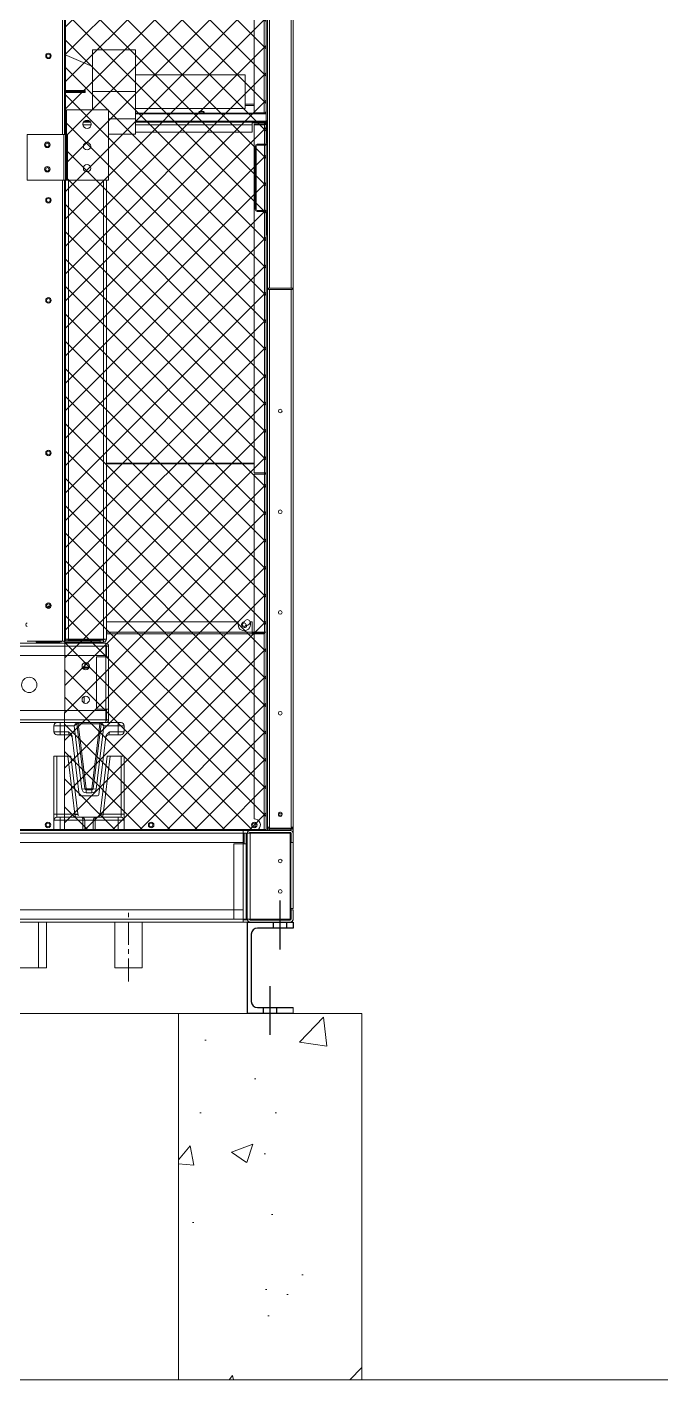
# Model space of a CAD drawing. Header units: millimetres. Extents: x -17070 to 45695, y -291348 to 34705.
# Drawn here: x 37462 to 38511, y 20742 to 22958 of the extents above; entities that cross this region are included whole.
import ezdxf

# ---------------------------------------------------------------- set-up
doc = ezdxf.new("R2010")
doc.units = ezdxf.units.MM
doc.linetypes.add('CENTER', pattern=[2, 1.25, -0.25, 0.25, -0.25])
doc.linetypes.add('CENTERX2', pattern=[4, 2.5, -0.5, 0.5, -0.5])
doc.layers.add('center', color=1, linetype='CENTER')
doc.layers.add('냉각탑_기초', color=23, linetype='Continuous')

# ---------------------------------------------------------------- blocks, each defined once
blk = doc.blocks.new('2')
at = {"lineweight": 5}
h = blk.add_hatch(dxfattribs=at)
h.set_pattern_fill('ANSI37', scale=10)
h.set_pattern_definition([(45, (-1038029.075, -466723.225), (-22.4506403, 22.4506403), []), (135, (-1038029.075, -466723.225), (-22.4506403, -22.4506403), [])])
h.paths.add_polyline_path([(37853.3, 21643.8), (37853.3, 23566), (37525.6, 23566), (37523.1, 21643.8)])
at = {"color": 7, "lineweight": 20, "ltscale": 0.415127}
for p, q in [((37833.3, 23564.6), (37833.3, 22817.4)), ((37849.8, 22817.4), (37849.8, 23564.6)), ((37853.3, 22819.8), (37853.3, 23567))]:
    blk.add_line(p, q, dxfattribs=at)
at = {"color": 7, "lineweight": 20}
for p, q in [((37855.3, 23484.8), (37855.3, 22531.6)), ((37858.7, 23486.2), (37858.7, 22530.2)), ((37893.9, 23486.2), (37893.9, 22530.2)), ((37897.3, 23466.2), (37897.3, 22550.2)), ((37897.3, 21647.3), (37897.3, 22550.2)), ((35204.2, 21948.8), (37590.4, 21948.8)), ((35204.2, 21944.1), (37590.4, 21944.1)), ((35204.2, 21928.8), (37590.4, 21928.8)), ((37590.4, 21838.8), (35204.2, 21838.8)), ((37590.4, 21823.5), (35204.2, 21823.5)), ((37590.4, 21818.8), (35204.2, 21818.8)), ((37815.6, 21642.2), (34979, 21642.2)), ((37815.6, 21637.5), (34979, 21637.5)), ((36883.3, 21643.8), (37850.3, 21643.8)), ((36883.3, 21642.2), (37850.3, 21642.2)), ((34979, 21622.2), (37815.6, 21622.2)), ((37815.6, 21512.2), (34979, 21512.2)), ((37815.6, 21496.9), (34979, 21496.9)), ((37815.6, 21492.2), (34979, 21492.2)), ((37493.6, 21417.2), (37401.6, 21417.2)), ((37650.1, 21417.2), (37605.1, 21417.2))]:
    blk.add_line(p, q, dxfattribs=at)
at = {"color": 7, "lineweight": 20, "ltscale": 0.324833}
for p, q in [((37519.6, 22782.3), (37519.6, 23367)), ((37523.1, 22782.3), (37523.1, 23367))]:
    blk.add_line(p, q, dxfattribs=at)
at = {"color": 7, "lineweight": 20, "ltscale": 0.027703}
blk.add_line((37569, 22893.6), (37523.1, 22913.1), dxfattribs=at)
at = {"color": 7, "lineweight": 20, "ltscale": 0.037889}
for p, q in [((37569, 22852.4), (37569, 22920.6)), ((37639, 22852.4), (37639, 22920.6))]:
    blk.add_line(p, q, dxfattribs=at)
at = {"color": 7, "lineweight": 20, "ltscale": 0.038889}
for p, q in [((37569, 22920.6), (37639, 22920.6)), ((37569, 22852.4), (37639, 22852.4))]:
    blk.add_line(p, q, dxfattribs=at)
at = {"color": 7, "lineweight": 20, "ltscale": 0.1}
for p, q in [((37639, 22879.9), (37819, 22879.9)), ((37639, 22824.9), (37819, 22824.9))]:
    blk.add_line(p, q, dxfattribs=at)
at = {"color": 7, "lineweight": 20, "ltscale": 0.00187}
blk.add_line((37819, 22876.5), (37819, 22879.9), dxfattribs=at)
at = {"color": 7, "lineweight": 20, "ltscale": 0.028685}
blk.add_line((37819, 22824.9), (37819, 22876.5), dxfattribs=at)
at = {"color": 7, "lineweight": 20, "ltscale": 0.018833}
for p, q in [((37557, 22854), (37523.1, 22854)), ((37523.1, 22852.4), (37557, 22852.4)), ((37523.1, 22852.4), (37557, 22852.4)), ((37557, 22850.8), (37523.1, 22850.8))]:
    blk.add_line(p, q, dxfattribs=at)
at = {"color": 7, "lineweight": 20, "ltscale": 0.000888889}
for p, q in [((37557, 22850.8), (37557, 22854)), ((37853.7, 22804.6), (37855.3, 22804.6)), ((37853.7, 22617.8), (37855.3, 22617.8)), ((37851.7, 22227.1), (37853.3, 22227.1)), ((37850.2, 21965.7), (37850.2, 21964.1)), ((37476.6, 21950.4), (37476.6, 21952)), ((37515.5, 21952), (37515.5, 21950.4)), ((37850.3, 21642.2), (37850.3, 21643.8)), ((37858.4, 21644.2), (37858.4, 21645.8)), ((37897.3, 21644.2), (37897.3, 21645.8))]:
    blk.add_line(p, q, dxfattribs=at)
at = {"color": 7, "lineweight": 20, "ltscale": 0.016722}
blk.add_line((37569, 22852.4), (37569, 22822.3), dxfattribs=at)
at = {"color": 7, "lineweight": 20, "ltscale": 0.024889}
blk.add_line((37639, 22852.4), (37639, 22807.6), dxfattribs=at)
at = {"color": 7, "lineweight": 20, "ltscale": 0.007944}
for p, q in [((37819, 22831.9), (37833.3, 22831.9)), ((37819, 22829.8), (37833.3, 22829.8))]:
    blk.add_line(p, q, dxfattribs=at)
at = {"color": 7, "lineweight": 20, "ltscale": 0.00694}
blk.add_line((37853.3, 22829.8), (37853.3, 22817.3), dxfattribs=at)
at = {"color": 7, "lineweight": 20, "ltscale": 0.004264}
blk.add_line((37853.3, 22817.3), (37853.3, 22825), dxfattribs=at)
at = {"color": 7, "lineweight": 20, "ltscale": 0.022222}
blk.add_line((37526.3, 22822.3), (37526.3, 22782.3), dxfattribs=at)
at = {"color": 7, "lineweight": 20, "ltscale": 0.038056}
for p, q in [((37526.3, 22822.3), (37594.8, 22822.3)), ((37526.3, 22707.3), (37594.8, 22707.3))]:
    blk.add_line(p, q, dxfattribs=at)
at = {"color": 7, "lineweight": 20, "ltscale": 0.006727}
blk.add_line((37565.8, 22802.3), (37553.7, 22802.3), dxfattribs=at)
at = {"color": 7, "lineweight": 20, "ltscale": 0.006189}
blk.add_line((37554.2, 22803), (37565.3, 22803), dxfattribs=at)
at = {"color": 7, "lineweight": 20, "ltscale": 0.005077}
blk.add_line((37555.2, 22804.1), (37564.3, 22804.1), dxfattribs=at)
at = {"color": 7, "lineweight": 20, "ltscale": 0.063889}
blk.add_line((37594.8, 22822.3), (37594.8, 22707.3), dxfattribs=at)
at = {"color": 7, "lineweight": 20, "ltscale": 0.024556}
for p, q in [((37594.8, 22807.6), (37639, 22807.6)), ((37594.8, 22782.6), (37639, 22782.6))]:
    blk.add_line(p, q, dxfattribs=at)
at = {"color": 7, "lineweight": 20, "ltscale": 0.119056}
for p, q in [((37853.3, 22817.3), (37639, 22817.3)), ((37853.3, 22815.9), (37639, 22815.9)), ((37639, 22804.1), (37853.3, 22804.1)), ((37639, 22803), (37853.3, 22803))]:
    blk.add_line(p, q, dxfattribs=at)
at = {"color": 7, "lineweight": 20, "ltscale": 0.013889}
blk.add_line((37639, 22782.6), (37639, 22807.6), dxfattribs=at)
at = {"color": 7, "lineweight": 20, "ltscale": 0.106223}
for p, q in [((37830.2, 22802.3), (37639, 22802.3)), ((37830.2, 22797.9), (37639, 22797.9)), ((37639, 22785.8), (37830.2, 22785.8))]:
    blk.add_line(p, q, dxfattribs=at)
at = {"color": 7, "lineweight": 20, "ltscale": 0.011111}
for p, q in [((37850.2, 22802.3), (37830.2, 22802.3)), ((37830.2, 22801.1), (37850.2, 22801.1)), ((37897.3, 22550.2), (37897.3, 22530.2)), ((37897.3, 22530.2), (37897.3, 22550.2)), ((37830.2, 21967.2), (37850.2, 21967.2)), ((37850.2, 21965.7), (37830.2, 21965.7)), ((37830.2, 21964.1), (37850.2, 21964.1))]:
    blk.add_line(p, q, dxfattribs=at)
at = {"color": 7, "lineweight": 20, "ltscale": 0.002435}
blk.add_line((37830.2, 22802.3), (37830.2, 22797.9), dxfattribs=at)
at = {"color": 7, "lineweight": 20, "ltscale": 0.009167}
blk.add_line((37833.3, 22817.4), (37849.8, 22817.4), dxfattribs=at)
at = {"color": 7, "lineweight": 20, "ltscale": 0.000403556}
blk.add_line((37850.2, 22802.3), (37850.2, 22803), dxfattribs=at)
at = {"color": 7, "lineweight": 20, "ltscale": 0.00222}
blk.add_line((37850.2, 22803), (37850.2, 22799), dxfattribs=at)
at = {"color": 7, "lineweight": 20, "ltscale": 0.000638044}
blk.add_line((37850.2, 22801.1), (37850.2, 22802.3), dxfattribs=at)
at = {"color": 7, "lineweight": 20, "ltscale": 0.000154576}
blk.add_line((37851.3, 22817.3), (37851.3, 22817.6), dxfattribs=at)
at = {"color": 7, "lineweight": 20, "ltscale": 0.00164}
for p, q in [((37851.7, 22800.1), (37851.7, 22803)), ((37853.3, 22800.1), (37853.3, 22803))]:
    blk.add_line(p, q, dxfattribs=at)
at = {"color": 7, "lineweight": 20, "ltscale": 0.007184}
blk.add_line((37853.3, 22806.9), (37853.3, 22819.8), dxfattribs=at)
at = {"color": 7, "lineweight": 20, "ltscale": 0.000773611}
blk.add_line((37853.3, 22815.9), (37853.3, 22817.3), dxfattribs=at)
at = {"color": 7, "lineweight": 20, "ltscale": 0.00658}
blk.add_line((37853.3, 22804.1), (37853.3, 22815.9), dxfattribs=at)
at = {"color": 7, "lineweight": 20, "ltscale": 0.000235167}
blk.add_line((37853.3, 22805), (37853.3, 22805.4), dxfattribs=at)
at = {"color": 7, "lineweight": 20, "ltscale": 0.000590625}
blk.add_line((37853.3, 22803), (37853.3, 22804.1), dxfattribs=at)
at = {"color": 7, "lineweight": 20, "ltscale": 0.0205}
for p, q in [((37853.7, 22767.7), (37853.7, 22804.6)), ((37853.7, 22654.7), (37853.7, 22617.8))]:
    blk.add_line(p, q, dxfattribs=at)
at = {"color": 7, "lineweight": 20, "ltscale": 0.033333}
for p, q in [((37521.6, 22782.3), (37461.6, 22782.3)), ((37461.6, 22707.3), (37521.6, 22707.3))]:
    blk.add_line(p, q, dxfattribs=at)
at = {"color": 7, "lineweight": 20, "ltscale": 0.041667}
for p, q in [((37461.6, 22707.3), (37461.6, 22782.3)), ((37521.6, 22782.3), (37521.6, 22707.3)), ((37526.3, 22782.3), (37526.3, 22707.3)), ((37527.8, 22782.3), (37527.8, 22707.3))]:
    blk.add_line(p, q, dxfattribs=at)
at = {"color": 7, "lineweight": 20, "ltscale": 0.002611}
for p, q in [((37521.6, 22782.3), (37526.3, 22782.3)), ((37521.6, 22707.3), (37526.3, 22707.3)), ((37524.6, 21955.5), (37529.3, 21955.5)), ((37591.6, 21955.5), (37586.9, 21955.5)), ((37590.4, 21944.1), (37590.4, 21948.8)), ((37590.4, 21926.8), (37595.1, 21926.8)), ((37590.4, 21840.8), (37595.1, 21840.8)), ((37590.4, 21823.5), (37590.4, 21818.8)), ((37815.6, 21642.2), (37815.6, 21637.5)), ((37822.3, 21637.5), (37827, 21637.5)), ((37820.3, 21620.2), (37815.6, 21620.2)), ((37815.6, 21496.9), (37815.6, 21492.2)), ((37820.3, 21496.9), (37815.6, 21496.9)), ((37822.3, 21496.9), (37827, 21496.9))]:
    blk.add_line(p, q, dxfattribs=at)
at = {"color": 7, "lineweight": 20, "ltscale": 0.001931}
blk.add_line((37526.3, 22793), (37523.1, 22791.7), dxfattribs=at)
at = {"color": 7, "lineweight": 20, "ltscale": 0.001778}
for p, q in [((37523.1, 22785.8), (37526.3, 22785.8)), ((37591.6, 22707.3), (37594.8, 22707.3)), ((37586.9, 21954), (37586.9, 21950.8)), ((37595.1, 21944.1), (37591.9, 21944.1)), ((37591.9, 21823.5), (37595.1, 21823.5)), ((37820.3, 21637.5), (37817.1, 21637.5)), ((37897.3, 21622.2), (37894.1, 21622.2)), ((37897.3, 21512.2), (37894.1, 21512.2))]:
    blk.add_line(p, q, dxfattribs=at)
at = {"color": 7, "lineweight": 20, "ltscale": 0.000833333}
for p, q in [((37526.3, 22782.3), (37527.8, 22782.3)), ((37526.3, 22707.3), (37527.8, 22707.3)), ((37850.2, 21967.2), (37850.2, 21965.7)), ((37521.1, 21952.3), (37519.6, 21952.3)), ((37590.4, 21944.1), (37591.9, 21944.1)), ((37590.4, 21823.5), (37591.9, 21823.5)), ((37817.1, 21637.5), (37815.6, 21637.5)), ((37858.4, 21645.8), (37858.4, 21647.3)), ((37897.3, 21645.8), (37897.3, 21647.3)), ((37827, 21496.9), (37825.5, 21496.9)), ((37849.8, 21495.7), (37851.3, 21495.7)), ((37857.3, 21495.7), (37858.8, 21495.7)), ((37895.3, 21514.2), (37893.8, 21514.2))]:
    blk.add_line(p, q, dxfattribs=at)
at = {"color": 7, "lineweight": 20, "ltscale": 0.007717}
blk.add_line((37566.7, 22797.9), (37552.8, 22797.9), dxfattribs=at)
at = {"color": 7, "lineweight": 20, "ltscale": 0.001111}
for p, q in [((37603, 22782.6), (37605, 22782.6)), ((37523.1, 21952.3), (37521.1, 21952.3)), ((37581.1, 21952.8), (37581.1, 21950.8)), ((37858.8, 21642.2), (37858.8, 21644.2)), ((37822.3, 21512.2), (37820.3, 21512.2)), ((37851.3, 21495.7), (37853.3, 21495.7)), ((37895.3, 21514.2), (37897.3, 21514.2))]:
    blk.add_line(p, q, dxfattribs=at)
at = {"color": 7, "lineweight": 20, "ltscale": 0.006739}
blk.add_line((37830.2, 22785.8), (37830.2, 22797.9), dxfattribs=at)
at = {"color": 7, "lineweight": 20, "ltscale": 0.000618889}
blk.add_line((37833.3, 22799), (37833.3, 22797.9), dxfattribs=at)
at = {"color": 7, "lineweight": 20, "ltscale": 0.009389}
for p, q in [((37833.3, 22799), (37850.2, 22799)), ((37833.3, 22797.9), (37850.2, 22797.9)), ((37833.3, 22227.7), (37850.2, 22227.7)), ((37833.3, 22225.8), (37850.2, 22225.8)), ((37830.2, 21984.1), (37830.2, 21967.2)), ((37833.3, 21967.2), (37850.2, 21967.2)), ((37897.3, 21647.3), (37897.3, 21664.2))]:
    blk.add_line(p, q, dxfattribs=at)
at = {"color": 7, "lineweight": 20, "ltscale": 0.316783}
blk.add_line((37833.3, 22797.9), (37833.3, 22227.7), dxfattribs=at)
at = {"color": 7, "lineweight": 20, "ltscale": 0.017627}
blk.add_line((37850.2, 22766.2), (37850.2, 22797.9), dxfattribs=at)
at = {"color": 7, "lineweight": 20, "ltscale": 0.018559}
blk.add_line((37853.3, 22766.7), (37853.3, 22800.1), dxfattribs=at)
at = {"color": 7, "lineweight": 20, "ltscale": 0.039056}
blk.add_line((37594.8, 22707.3), (37594.8, 22777.6), dxfattribs=at)
at = {"color": 7, "lineweight": 20, "ltscale": 0.057667}
for p, q in [((37835.3, 22763.1), (37835.3, 22659.3)), ((37836.9, 22763.1), (37836.9, 22659.3))]:
    blk.add_line(p, q, dxfattribs=at)
at = {"color": 7, "lineweight": 20, "ltscale": 0.007667}
for p, q in [((37838.4, 22766.2), (37852.2, 22766.2)), ((37838.4, 22764.6), (37852.2, 22764.6)), ((37838.4, 22657.8), (37852.2, 22657.8)), ((37852.2, 22656.2), (37838.4, 22656.2))]:
    blk.add_line(p, q, dxfattribs=at)
at = {"color": 7, "lineweight": 20, "ltscale": 0.059333}
blk.add_line((37850.2, 22657.8), (37850.2, 22764.6), dxfattribs=at)
at = {"color": 7, "lineweight": 20, "ltscale": 0.059558}
blk.add_line((37853.3, 22657.6), (37853.3, 22764.8), dxfattribs=at)
at = {"color": 7, "lineweight": 20, "ltscale": 0.419444}
for p, q in [((37519.6, 21952.3), (37519.6, 22707.3)), ((37523.1, 21952.3), (37523.1, 22707.3))]:
    blk.add_line(p, q, dxfattribs=at)
at = {"color": 7, "lineweight": 20, "ltscale": 0.000833332}
blk.add_line((37524.6, 22707.3), (37523.1, 22707.3), dxfattribs=at)
at = {"color": 7, "lineweight": 20, "ltscale": 0.417667}
for p, q in [((37524.6, 21955.5), (37524.6, 22707.3)), ((37529.3, 21955.5), (37529.3, 22707.3)), ((37586.9, 21955.5), (37586.9, 22707.3)), ((37591.6, 21955.5), (37591.6, 22707.3))]:
    blk.add_line(p, q, dxfattribs=at)
at = {"color": 7, "lineweight": 20, "ltscale": 0.037222}
blk.add_line((37594.8, 22707.3), (37527.8, 22707.3), dxfattribs=at)
at = {"color": 7, "lineweight": 20, "ltscale": 1.16463e-05}
blk.add_line((37594.8, 22707.3), (37594.8, 22707.3), dxfattribs=at)
at = {"color": 7, "lineweight": 20, "ltscale": 0.238045}
blk.add_line((37850.2, 22227.7), (37850.2, 22656.2), dxfattribs=at)
at = {"color": 7, "lineweight": 20, "ltscale": 0.236578}
blk.add_line((37853.3, 22229.8), (37853.3, 22655.7), dxfattribs=at)
at = {"color": 7, "lineweight": 20, "ltscale": 0.009222}
blk.add_line((37897.3, 22548.2), (37897.3, 22531.6), dxfattribs=at)
at = {"color": 7, "lineweight": 20, "ltscale": 0.491279}
blk.add_line((37855.3, 21647.3), (37855.3, 22531.6), dxfattribs=at)
at = {"color": 7, "lineweight": 20, "ltscale": 0.000598264}
blk.add_line((37856.8, 22530.2), (37856, 22529.5), dxfattribs=at)
at = {"color": 7, "lineweight": 20, "ltscale": 0.001507}
blk.add_line((37858.7, 22530.2), (37856, 22530.2), dxfattribs=at)
at = {"color": 7, "lineweight": 20, "ltscale": 0.489407}
for p, q in [((37858.4, 21647.3), (37858.4, 22528.2)), ((37894.2, 21647.3), (37894.2, 22528.2))]:
    blk.add_line(p, q, dxfattribs=at)
at = {"color": 7, "lineweight": 20, "ltscale": 0.019556}
for p, q in [((37858.7, 22530.2), (37893.9, 22530.2)), ((37893.9, 22530.2), (37858.7, 22530.2)), ((37893.9, 22528.2), (37858.7, 22528.2))]:
    blk.add_line(p, q, dxfattribs=at)
at = {"color": 7, "lineweight": 20, "ltscale": 0.001889}
blk.add_line((37897.3, 22530.2), (37893.9, 22530.2), dxfattribs=at)
at = {"color": 7, "lineweight": 20, "ltscale": 0.000833656}
for p, q in [((37523.1, 22243.7), (37524.6, 22243.7)), ((37523.1, 22242.7), (37524.6, 22242.7))]:
    blk.add_line(p, q, dxfattribs=at)
at = {"color": 7, "lineweight": 20, "ltscale": 0.134278}
for p, q in [((37591.6, 22243.7), (37833.3, 22243.7)), ((37591.6, 22242.7), (37833.3, 22242.7))]:
    blk.add_line(p, q, dxfattribs=at)
at = {"color": 7, "lineweight": 20, "ltscale": 0.143679}
for p, q in [((37833.3, 21967.2), (37833.3, 22225.8)), ((37850.2, 21967.2), (37850.2, 22225.8)), ((37853.3, 21967.2), (37853.3, 22225.8))]:
    blk.add_line(p, q, dxfattribs=at)
at = {"color": 7, "lineweight": 20, "ltscale": 0.00103}
blk.add_line((37850.2, 22225.8), (37850.2, 22227.7), dxfattribs=at)
at = {"color": 7, "lineweight": 20, "ltscale": 0.001722}
for p, q in [((37853.3, 22225.8), (37850.2, 22225.8)), ((37830.2, 21964.1), (37830.2, 21967.2)), ((37853.3, 21967.2), (37850.2, 21967.2)), ((37855.3, 21647.3), (37858.4, 21647.3)), ((37897.3, 21647.3), (37894.2, 21647.3))]:
    blk.add_line(p, q, dxfattribs=at)
at = {"color": 7, "lineweight": 20, "ltscale": 0.00048142}
blk.add_line((37851.7, 22227.1), (37851.7, 22228), dxfattribs=at)
at = {"color": 7, "lineweight": 20, "ltscale": 0.000698042}
for p, q in [((37851.7, 22227.1), (37851.7, 22225.8)), ((37853.3, 22225.8), (37853.3, 22227.1))]:
    blk.add_line(p, q, dxfattribs=at)
at = {"color": 7, "lineweight": 20, "ltscale": 0.000157563}
blk.add_line((37853, 22228.9), (37853.3, 22228.9), dxfattribs=at)
at = {"color": 7, "lineweight": 20, "ltscale": 0.008061}
blk.add_line((37853.3, 22227.1), (37853.3, 22241.6), dxfattribs=at)
at = {"color": 7, "lineweight": 20, "ltscale": 0.000501055}
blk.add_line((37853.3, 22228.9), (37853.3, 22229.8), dxfattribs=at)
at = {"color": 7, "lineweight": 20, "ltscale": 0.000833626}
for p, q in [((37524.6, 21984.1), (37523.1, 21984.1)), ((37523.1, 21967.2), (37524.6, 21967.2)), ((37523.1, 21964.1), (37524.6, 21964.1)), ((37523.1, 21955.6), (37524.6, 21955.6))]:
    blk.add_line(p, q, dxfattribs=at)
at = {"color": 7, "lineweight": 20, "ltscale": 0.119834}
blk.add_line((37807.3, 21984.1), (37591.6, 21984.1), dxfattribs=at)
at = {"color": 7, "lineweight": 20, "ltscale": 0.002747}
for p, q in [((37807.3, 21979.2), (37807.3, 21984.1)), ((37827.3, 21984.1), (37827.3, 21979.2))]:
    blk.add_line(p, q, dxfattribs=at)
at = {"color": 7, "lineweight": 20, "ltscale": 0.001611}
blk.add_line((37830.2, 21984.1), (37827.3, 21984.1), dxfattribs=at)
at = {"color": 7, "lineweight": 20, "ltscale": 0.132556}
for p, q in [((37591.6, 21967.2), (37830.2, 21967.2)), ((37591.6, 21964.1), (37830.2, 21964.1))]:
    blk.add_line(p, q, dxfattribs=at)
at = {"color": 7, "lineweight": 20, "ltscale": 0.168309}
blk.add_line((37833.3, 21661.2), (37833.3, 21964.1), dxfattribs=at)
at = {"color": 7, "lineweight": 20, "ltscale": 0.177968}
blk.add_line((37849.8, 21964.1), (37849.8, 21643.8), dxfattribs=at)
at = {"color": 7, "lineweight": 20, "ltscale": 0.180579}
blk.add_line((37853.3, 21967.2), (37853.3, 21642.2), dxfattribs=at)
at = {"color": 7, "lineweight": 20, "ltscale": 0.032222}
blk.add_line((37519.6, 21952.3), (37461.6, 21952.3), dxfattribs=at)
at = {"color": 7, "lineweight": 20, "ltscale": 0.000166668}
for p, q in [((37476.6, 21952.3), (37476.6, 21952)), ((37517, 21952.3), (37517, 21952))]:
    blk.add_line(p, q, dxfattribs=at)
at = {"color": 7, "lineweight": 20, "ltscale": 0.022444}
blk.add_line((37517, 21952), (37476.6, 21952), dxfattribs=at)
at = {"color": 7, "lineweight": 20, "ltscale": 0.021611}
for p, q in [((37515.5, 21952), (37476.6, 21952)), ((37515.5, 21950.4), (37476.6, 21950.4)), ((37897.3, 21645.8), (37858.4, 21645.8)), ((37897.3, 21645.8), (37858.4, 21645.8)), ((37897.3, 21644.2), (37858.4, 21644.2))]:
    blk.add_line(p, q, dxfattribs=at)
at = {"color": 7, "lineweight": 20, "ltscale": 0.000961948}
blk.add_line((37523.2, 21953.6), (37524.9, 21953.6), dxfattribs=at)
at = {"color": 7, "lineweight": 20, "ltscale": 0.031389}
for p, q in [((37524.6, 21952.8), (37581.1, 21952.8)), ((37524.6, 21950.8), (37581.1, 21950.8))]:
    blk.add_line(p, q, dxfattribs=at)
at = {"color": 7, "lineweight": 20, "ltscale": 0.032}
for p, q in [((37586.9, 21955.5), (37529.3, 21955.5)), ((37586.9, 21954), (37529.3, 21954))]:
    blk.add_line(p, q, dxfattribs=at)
at = {"color": 7, "lineweight": 20, "ltscale": 0.000833335}
blk.add_line((37579.6, 21954), (37579.6, 21955.5), dxfattribs=at)
at = {"color": 7, "lineweight": 20, "ltscale": 0.003222}
blk.add_line((37586.9, 21950.8), (37581.1, 21950.8), dxfattribs=at)
at = {"color": 7, "lineweight": 20, "ltscale": 0.009611}
for p, q in [((37590.4, 21926.8), (37590.4, 21944.1)), ((37591.9, 21944.1), (37591.9, 21926.8)), ((37595.1, 21926.8), (37595.1, 21944.1)), ((37590.4, 21823.5), (37590.4, 21840.8)), ((37591.9, 21840.8), (37591.9, 21823.5)), ((37595.1, 21823.5), (37595.1, 21840.8)), ((37815.6, 21637.5), (37815.6, 21620.2)), ((37817.1, 21637.5), (37817.1, 21620.2)), ((37820.3, 21620.2), (37820.3, 21637.5))]:
    blk.add_line(p, q, dxfattribs=at)
at = {"color": 7, "lineweight": 20, "ltscale": 0.0085}
for p, q in [((37590.4, 21928.8), (37590.4, 21944.1)), ((37590.4, 21926.8), (37575.1, 21926.8)), ((37575.1, 21840.8), (37590.4, 21840.8)), ((37590.4, 21823.5), (37590.4, 21838.8)), ((37815.6, 21622.2), (37815.6, 21637.5)), ((37894.1, 21637.5), (37894.1, 21622.2)), ((37897.3, 21637.5), (37897.3, 21622.2)), ((37815.6, 21620.2), (37800.3, 21620.2)), ((37800.3, 21496.9), (37815.6, 21496.9)), ((37815.6, 21496.9), (37815.6, 21512.2)), ((37894.1, 21512.2), (37894.1, 21496.9)), ((37897.3, 21512.2), (37897.3, 21496.9))]:
    blk.add_line(p, q, dxfattribs=at)
at = {"color": 7, "lineweight": 20, "ltscale": 0.004282}
blk.add_line((37556.1, 21909.4), (37556.1, 21917.1), dxfattribs=at)
at = {"color": 7, "lineweight": 20, "ltscale": 0.047778}
for p, q in [((37575.1, 21926.8), (37575.1, 21840.8)), ((37590.4, 21926.8), (37590.4, 21840.8)), ((37595.1, 21926.8), (37595.1, 21840.8))]:
    blk.add_line(p, q, dxfattribs=at)
at = {"color": 7, "lineweight": 20, "ltscale": 0.002372}
blk.add_line((37551.9, 21909.4), (37556.1, 21909.4), dxfattribs=at)
at = {"color": 7, "lineweight": 20, "ltscale": 0.005964}
blk.add_line((37562.9, 21908.6), (37552.2, 21908.6), dxfattribs=at)
at = {"color": 7, "lineweight": 20, "ltscale": 0.004178}
blk.add_line((37562.6, 21908), (37555.1, 21908), dxfattribs=at)
at = {"color": 7, "lineweight": 20, "ltscale": 0.001208}
blk.add_line((37555.1, 21908), (37555.1, 21905.8), dxfattribs=at)
at = {"color": 7, "lineweight": 20, "ltscale": 0.003959}
blk.add_line((37556.1, 21909.4), (37563.3, 21909.4), dxfattribs=at)
at = {"color": 7, "lineweight": 20, "ltscale": 0.00606}
blk.add_line((37555.1, 21861.7), (37555.1, 21850.8), dxfattribs=at)
at = {"color": 7, "lineweight": 20, "ltscale": 0.005556}
for p, q in [((37505.6, 21813.8), (37505.6, 21803.8)), ((37515.6, 21813.8), (37505.6, 21813.8)), ((37515.6, 21813.8), (37515.6, 21803.8)), ((37620.6, 21813.8), (37610.6, 21813.8)), ((37610.6, 21813.8), (37610.6, 21803.8)), ((37620.6, 21813.8), (37620.6, 21803.8)), ((37515.6, 21803.8), (37505.6, 21803.8)), ((37620.6, 21803.8), (37610.6, 21803.8)), ((37515.6, 21658.8), (37505.6, 21658.8)), ((37620.6, 21658.8), (37610.6, 21658.8)), ((37620.6, 21668.8), (37620.6, 21658.8))]:
    blk.add_line(p, q, dxfattribs=at)
at = {"color": 7, "lineweight": 20, "ltscale": 0.002778}
for p, q in [((37515.6, 21818.8), (37515.6, 21813.8)), ((37615.6, 21818.8), (37610.6, 21818.8)), ((37610.6, 21818.8), (37610.6, 21813.8)), ((37515.6, 21798.8), (37510.6, 21798.8)), ((37515.6, 21803.8), (37515.6, 21798.8)), ((37610.6, 21803.8), (37610.6, 21798.8)), ((37615.6, 21798.8), (37610.6, 21798.8)), ((37510.6, 21763.8), (37505.6, 21763.8)), ((37620.6, 21763.8), (37615.6, 21763.8)), ((37556.4, 21710.5), (37551.4, 21709.9)), ((37558.3, 21708.8), (37558.3, 21703.8)), ((37567.8, 21708.8), (37567.8, 21703.8)), ((37569.8, 21710.5), (37574.7, 21709.9)), ((37510.6, 21668.8), (37505.6, 21668.8)), ((37510.6, 21663.8), (37510.6, 21668.8)), ((37515.6, 21663.8), (37510.6, 21663.8)), ((37515.6, 21663.8), (37515.6, 21658.8)), ((37539.9, 21668.8), (37544.9, 21669.4)), ((37586.2, 21668.8), (37581.3, 21669.4)), ((37610.6, 21663.8), (37610.6, 21658.8)), ((37615.6, 21663.8), (37610.6, 21663.8)), ((37615.6, 21668.8), (37620.6, 21668.8)), ((37615.6, 21668.8), (37615.6, 21663.8))]:
    blk.add_line(p, q, dxfattribs=at)
at = {"color": 7, "lineweight": 20, "ltscale": 0.01282}
for p, q in [((37538.6, 21813.8), (37515.6, 21813.8)), ((37610.6, 21813.8), (37587.5, 21813.8))]:
    blk.add_line(p, q, dxfattribs=at)
at = {"color": 7, "lineweight": 20, "ltscale": 0.003145}
for p, q in [((37538.6, 21813.8), (37541.3, 21818.8)), ((37538.6, 21813.8), (37543.3, 21817)), ((37587.5, 21813.8), (37582.9, 21817)), ((37587.5, 21813.8), (37584.8, 21818.8))]:
    blk.add_line(p, q, dxfattribs=at)
at = {"color": 7, "lineweight": 20, "ltscale": 0.058129}
for p, q in [((37538.6, 21813.8), (37551.4, 21709.9)), ((37574.7, 21709.9), (37587.5, 21813.8))]:
    blk.add_line(p, q, dxfattribs=at)
at = {"color": 7, "lineweight": 20, "ltscale": 0.059604}
for p, q in [((37543.3, 21817), (37556.4, 21710.5)), ((37545.3, 21817), (37558.3, 21710.5)), ((37580.9, 21817), (37567.8, 21710.5)), ((37569.8, 21710.5), (37582.9, 21817))]:
    blk.add_line(p, q, dxfattribs=at)
at = {"color": 7, "lineweight": 20, "ltscale": 0.000975701}
for p, q in [((37545.3, 21818.8), (37545.3, 21817)), ((37580.9, 21818.8), (37580.9, 21817)), ((37558.3, 21710.5), (37558.3, 21708.8)), ((37567.8, 21710.5), (37567.8, 21708.8))]:
    blk.add_line(p, q, dxfattribs=at)
at = {"color": 7, "lineweight": 20, "ltscale": 0.019777}
blk.add_line((37580.9, 21817), (37545.3, 21817), dxfattribs=at)
at = {"color": 7, "lineweight": 20, "ltscale": 0.011222}
blk.add_line((37610.6, 21818.8), (37590.4, 21818.8), dxfattribs=at)
at = {"color": 7, "lineweight": 20, "ltscale": 0.007694}
for p, q in [((37515.6, 21803.8), (37529.4, 21803.8)), ((37610.6, 21803.8), (37596.7, 21803.8))]:
    blk.add_line(p, q, dxfattribs=at)
at = {"color": 7, "lineweight": 20, "ltscale": 0.008376}
for p, q in [((37515.6, 21798.8), (37530.6, 21798.8)), ((37610.6, 21798.8), (37595.5, 21798.8))]:
    blk.add_line(p, q, dxfattribs=at)
at = {"color": 7, "lineweight": 20, "ltscale": 0.00286}
for p, q in [((37530.6, 21798.8), (37529.4, 21803.8)), ((37596.7, 21803.8), (37595.5, 21798.8)), ((37539.9, 21668.8), (37541.1, 21663.8)), ((37586.2, 21668.8), (37585, 21663.8))]:
    blk.add_line(p, q, dxfattribs=at)
at = {"color": 7, "lineweight": 20, "ltscale": 0.053282}
for p, q in [((37547.1, 21700.5), (37535.4, 21795.7)), ((37579, 21700.5), (37590.7, 21795.7))]:
    blk.add_line(p, q, dxfattribs=at)
at = {"color": 7, "lineweight": 20, "ltscale": 0.052778}
for p, q in [((37505.6, 21763.8), (37505.6, 21668.8)), ((37510.6, 21763.8), (37510.6, 21668.8)), ((37615.6, 21668.8), (37615.6, 21763.8)), ((37620.6, 21668.8), (37620.6, 21763.8))]:
    blk.add_line(p, q, dxfattribs=at)
at = {"color": 7, "lineweight": 20, "ltscale": 0.009824}
for p, q in [((37510.6, 21763.8), (37528.3, 21763.8)), ((37615.6, 21763.8), (37597.9, 21763.8))]:
    blk.add_line(p, q, dxfattribs=at)
at = {"color": 7, "lineweight": 20, "ltscale": 0.053174}
for p, q in [((37539.9, 21668.8), (37528.3, 21763.8)), ((37586.2, 21668.8), (37597.9, 21763.8))]:
    blk.add_line(p, q, dxfattribs=at)
at = {"color": 7, "lineweight": 20, "ltscale": 0.002799}
for p, q in [((37533.3, 21763.8), (37528.3, 21763.8)), ((37592.8, 21763.8), (37597.9, 21763.8))]:
    blk.add_line(p, q, dxfattribs=at)
at = {"color": 7, "lineweight": 20, "ltscale": 0.052833}
for p, q in [((37544.9, 21669.4), (37533.3, 21763.8)), ((37581.3, 21669.4), (37592.8, 21763.8))]:
    blk.add_line(p, q, dxfattribs=at)
at = {"color": 7, "lineweight": 20, "ltscale": 0.015502}
blk.add_line((37577, 21698.8), (37549.1, 21698.8), dxfattribs=at)
at = {"color": 7, "lineweight": 20, "ltscale": 0.005249}
for p, q in [((37558.3, 21710.5), (37567.8, 21710.5)), ((37567.8, 21708.8), (37558.3, 21708.8)), ((37567.8, 21703.8), (37558.3, 21703.8))]:
    blk.add_line(p, q, dxfattribs=at)
at = {"color": 7, "lineweight": 20, "ltscale": 0.005554}
blk.add_line((37505.6, 21658.8), (37505.6, 21668.8), dxfattribs=at)
at = {"color": 7, "lineweight": 20, "ltscale": 0.008333}
for p, q in [((37505.6, 21643.8), (37505.6, 21658.8)), ((37515.6, 21643.8), (37515.6, 21658.8)), ((37553.1, 21643.8), (37553.1, 21658.8)), ((37556.1, 21643.8), (37556.1, 21658.8)), ((37570.1, 21643.8), (37570.1, 21658.8)), ((37573.1, 21643.8), (37573.1, 21658.8)), ((37610.6, 21643.8), (37610.6, 21658.8)), ((37620.6, 21643.8), (37620.6, 21658.8))]:
    blk.add_line(p, q, dxfattribs=at)
at = {"color": 7, "lineweight": 20, "ltscale": 0.016305}
for p, q in [((37510.6, 21668.8), (37539.9, 21668.8)), ((37586.2, 21668.8), (37615.6, 21668.8))]:
    blk.add_line(p, q, dxfattribs=at)
at = {"color": 7, "lineweight": 20, "ltscale": 0.019722}
for p, q in [((37515.6, 21663.8), (37551.1, 21663.8)), ((37610.6, 21663.8), (37575.1, 21663.8))]:
    blk.add_line(p, q, dxfattribs=at)
at = {"color": 7, "lineweight": 20, "ltscale": 0.020833}
for p, q in [((37515.6, 21658.8), (37553.1, 21658.8)), ((37610.6, 21658.8), (37573.1, 21658.8))]:
    blk.add_line(p, q, dxfattribs=at)
at = {"color": 7, "lineweight": 20, "ltscale": 0.002757}
blk.add_line((37545, 21668.2), (37540.1, 21668.2), dxfattribs=at)
at = {"color": 7, "lineweight": 20, "ltscale": 0.000682136}
for p, q in [((37544.9, 21669.4), (37545, 21668.2)), ((37581.3, 21669.4), (37581.1, 21668.2))]:
    blk.add_line(p, q, dxfattribs=at)
at = {"color": 7, "lineweight": 20, "ltscale": 3.09689e-05}
blk.add_line((37546.7, 21665), (37546.8, 21664.9), dxfattribs=at)
at = {"color": 7, "lineweight": 20, "ltscale": 7.47456e-06}
blk.add_line((37550, 21663.8), (37550, 21663.8), dxfattribs=at)
at = {"color": 7, "lineweight": 20, "ltscale": 0.013331}
blk.add_line((37575.1, 21663.8), (37551.1, 21663.8), dxfattribs=at)
at = {"color": 7, "lineweight": 20, "ltscale": 0.001667}
for p, q in [((37556.1, 21658.8), (37553.1, 21658.8)), ((37573.1, 21658.8), (37570.1, 21658.8))]:
    blk.add_line(p, q, dxfattribs=at)
at = {"color": 7, "lineweight": 20, "ltscale": 0.007778}
blk.add_line((37570.1, 21658.8), (37556.1, 21658.8), dxfattribs=at)
at = {"color": 7, "lineweight": 20, "ltscale": 0.078111}
for p, q in [((37822.3, 21637.5), (37822.3, 21496.9)), ((37827, 21637.5), (37827, 21496.9)), ((37892.6, 21496.9), (37892.6, 21637.5)), ((37892.6, 21637.5), (37892.6, 21496.9))]:
    blk.add_line(p, q, dxfattribs=at)
at = {"color": 7, "lineweight": 20, "ltscale": 0.036444}
for p, q in [((37892.6, 21642.2), (37827, 21642.2)), ((37892.6, 21639), (37827, 21639)), ((37892.6, 21637.5), (37827, 21637.5)), ((37892.6, 21496.9), (37827, 21496.9)), ((37827, 21496.9), (37892.6, 21496.9)), ((37892.6, 21495.4), (37827, 21495.4)), ((37892.6, 21492.2), (37827, 21492.2))]:
    blk.add_line(p, q, dxfattribs=at)
at = {"color": 7, "lineweight": 20, "ltscale": 0.000833331}
for p, q in [((37833.3, 21637.5), (37833.3, 21639)), ((37849.8, 21639), (37849.8, 21637.5)), ((37858.8, 21637.5), (37858.8, 21639))]:
    blk.add_line(p, q, dxfattribs=at)
at = {"color": 7, "lineweight": 20, "ltscale": 0.000834306}
for p, q in [((37853.3, 21639), (37853.3, 21637.5)), ((37855.3, 21637.5), (37855.3, 21639))]:
    blk.add_line(p, q, dxfattribs=at)
at = {"color": 7, "lineweight": 20, "ltscale": 0.002805}
blk.add_line((37855.3, 21642.2), (37855.3, 21647.2), dxfattribs=at)
at = {"color": 7, "lineweight": 20, "ltscale": 0.001199}
blk.add_line((37893.8, 21644.2), (37893.8, 21642), dxfattribs=at)
at = {"color": 7, "lineweight": 20, "ltscale": 0.069}
blk.add_line((37893.8, 21638.4), (37893.8, 21514.2), dxfattribs=at)
at = {"color": 7, "lineweight": 20, "ltscale": 0.003722}
blk.add_line((37897.3, 21644.2), (37897.3, 21637.5), dxfattribs=at)
blk.add_line((37897.3, 21644.2), (37897.3, 21637.5), dxfattribs=at)
at = {"color": 7, "lineweight": 20, "ltscale": 0.0685}
for p, q in [((37800.3, 21620.2), (37800.3, 21496.9)), ((37815.6, 21496.9), (37815.6, 21620.2)), ((37820.3, 21496.9), (37820.3, 21620.2))]:
    blk.add_line(p, q, dxfattribs=at)
at = {"color": 7, "lineweight": 20, "ltscale": 0.06}
blk.add_line((37897.3, 21622.2), (37897.3, 21514.2), dxfattribs=at)
at = {"color": 7, "lineweight": 20, "ltscale": 0.060001}
blk.add_line((37897.3, 21622.2), (37897.3, 21514.2), dxfattribs=at)
at = {"color": 1, "linetype": 'CENTERX2', "ltscale": 50}
for p, q in [((37876.3, 21447.2), (37876.3, 21527.2)), ((37859.8, 21307.2), (37859.8, 21387.2))]:
    blk.add_line(p, q, dxfattribs=at)
at = {"color": 7, "lineweight": 20, "ltscale": 0.003809}
blk.add_line((37822.4, 21495.7), (37815.6, 21495.7), dxfattribs=at)
at = {"color": 7, "lineweight": 20, "ltscale": 0.013167}
blk.add_line((37849.8, 21495.7), (37826.1, 21495.7), dxfattribs=at)
at = {"color": 7, "lineweight": 20, "ltscale": 0.000667643}
for p, q in [((37849.8, 21495.7), (37849.8, 21496.9)), ((37858.8, 21495.7), (37858.8, 21496.9))]:
    blk.add_line(p, q, dxfattribs=at)
at = {"color": 7, "lineweight": 20, "ltscale": 0.00066766}
blk.add_line((37849.8, 21495.7), (37849.8, 21496.9), dxfattribs=at)
at = {"color": 7, "lineweight": 20, "ltscale": 0.000166667}
blk.add_line((37849.8, 21495.7), (37849.8, 21495.4), dxfattribs=at)
at = {"color": 7, "lineweight": 20, "ltscale": 0.00066667}
for p, q in [((37851.3, 21496.9), (37851.3, 21495.7)), ((37855.3, 21495.7), (37855.3, 21496.9))]:
    blk.add_line(p, q, dxfattribs=at)
at = {"color": 7, "lineweight": 20, "ltscale": 0.000667645}
blk.add_line((37853.3, 21495.7), (37853.3, 21496.9), dxfattribs=at)
at = {"color": 7, "lineweight": 20, "ltscale": 0.001944}
for p, q in [((37858.8, 21495.7), (37855.3, 21495.7)), ((37893.8, 21514.2), (37897.3, 21514.2))]:
    blk.add_line(p, q, dxfattribs=at)
at = {"color": 7, "lineweight": 20, "ltscale": 0.019278}
for p, q in [((37858.8, 21495.7), (37893.5, 21495.7)), ((37893.5, 21495.7), (37858.8, 21495.7))]:
    blk.add_line(p, q, dxfattribs=at)
at = {"color": 7, "lineweight": 20, "ltscale": 0.010111}
blk.add_line((37893.8, 21514.2), (37893.8, 21496), dxfattribs=at)
blk.add_line((37893.8, 21514.2), (37893.8, 21496), dxfattribs=at)
at = {"color": 7, "lineweight": 20, "ltscale": 0.000666671}
for p, q in [((37897.3, 21496.9), (37897.3, 21495.7)), ((37893.8, 21492.2), (37892.6, 21492.2))]:
    blk.add_line(p, q, dxfattribs=at)
at = {"lineweight": 5}
for p, q in [((37480.1, 21417.2), (37480.1, 21492.2)), ((37493.6, 21417.2), (37493.6, 21492.2)), ((37605.1, 21417.2), (37605.1, 21492.2)), ((37650.1, 21417.2), (37650.1, 21492.2)), ((34972.3, 21342.2), (37822.3, 21342.2))]:
    blk.add_line(p, q, dxfattribs=at)
at = {"color": 7, "lineweight": 20, "ltscale": 0.006333}
blk.add_line((37827, 21492.2), (37815.6, 21492.2), dxfattribs=at)
at = {"color": 7, "lineweight": 25, "ltscale": 0.125}
for p, q in [((37822.3, 21492.2), (37897.3, 21492.2)), ((37897.3, 21342.2), (37822.3, 21342.2))]:
    blk.add_line(p, q, dxfattribs=at)
at = {"ltscale": 25}
blk.add_line((37822.3, 21492.2), (37822.3, 21342.2), dxfattribs=at)
at = {"color": 7, "lineweight": 25, "ltscale": 0.091667}
blk.add_line((37828.8, 21472.2), (37828.8, 21362.2), dxfattribs=at)
at = {"color": 7, "lineweight": 25, "ltscale": 0.05125}
for p, q in [((37897.3, 21482.2), (37838.8, 21482.2)), ((37838.8, 21352.2), (37897.3, 21352.2))]:
    blk.add_line(p, q, dxfattribs=at)
for p, q in [((37865.3, 21482.2), (37865.3, 21492.2)), ((37887.3, 21482.2), (37887.3, 21492.2)), ((37848.8, 21342.2), (37848.8, 21352.2)), ((37870.8, 21342.2), (37870.8, 21352.2))]:
    blk.add_line(p, q)
at = {"color": 7, "lineweight": 25, "ltscale": 0.008333}
blk.add_line((37897.3, 21492.2), (37897.3, 21482.2), dxfattribs=at)
at = {"color": 7, "lineweight": 15, "ltscale": 0.0625}
blk.add_line((37897.3, 21352.2), (37897.3, 21342.2), dxfattribs=at)
at = {"color": 0, "lineweight": 20}
blk.add_lwpolyline([(37525.6, 23566), (37853.3, 23566), (37853.3, 21643.8), (37523.1, 21643.8)], close=True, dxfattribs=at)
at = {"color": 7, "lineweight": 20}
for centre, radius in [((37496.6, 22910.8), 4.5), ((37496.6, 22910.8), 3), ((37559.8, 22798.8), 7), ((37494.8, 22765.2), 4.5), ((37494.8, 22764.8), 3), ((37559.8, 22762.8), 6), ((37494.8, 22725.2), 4.5), ((37494.8, 22724.8), 3), ((37559.8, 22726.8), 6), ((37496.6, 22674.4), 4.5), ((37496.6, 22674.4), 3), ((37496.6, 22510.4), 4.5), ((37496.6, 22510.4), 3), ((37876.3, 22329.2), 3), ((37496.6, 22260.4), 4.5), ((37496.6, 22260.4), 3), ((37876.3, 22164.2), 3), ((37496.6, 22010.4), 4.5), ((37496.6, 22010.4), 3), ((37817.3, 21979.2), 3), ((37876.3, 21999.2), 3), ((37557.6, 21911.3), 6), ((37465.1, 21880.6), 12.5), ((37557.6, 21856.3), 6), ((37876.3, 21834.2), 3), ((37495.8, 21651.2), 4.5), ((37495.8, 21651.2), 3), ((37664.8, 21651.2), 4.5), ((37664.8, 21651.2), 3), ((37833.8, 21651.2), 4.5), ((37833.8, 21651.2), 3), ((37876.3, 21592.2), 3), ((37876.3, 21542.2), 3)]:
    blk.add_circle(centre, radius, dxfattribs=at)
for centre, radius, start, end in [((37494.8, 22765.1), 3, 182.8657, 357.1338), ((37838.4, 22763.1), 3.1, 90, 180), ((37838.4, 22763.1), 1.5, 90, 180), ((37852.2, 22767.7), 1.5, 270, 0), ((37852.2, 22767.7), 3.1, 270, 359.2965), ((37494.8, 22725.1), 3, 182.8657, 357.1338), ((37838.4, 22659.3), 3.1, 180, 270), ((37838.4, 22659.3), 1.5, 180, 270), ((37852.2, 22654.7), 3.1, 0.7035, 90), ((37852.2, 22654.7), 1.5, 0, 90), ((37858.7, 22531.6), 3.4, 180, 270), ((37893.9, 22531.6), 3.4, 270, 0), ((37894.2, 22351.1), 3.1, 0, 0.1902), ((37462.3, 21979.2), 3, 103.4934, 256.5066), ((37817.3, 21979.2), 4.5, 83.2313, 353.3119), ((37822.3, 21983.1), 4.5, 263.2313, 173.3119), ((37849.8, 21997.7), 3.5, 359.2275, 0), ((37893.8, 21988.7), 3.5, 0, 0.1806), ((37817.3, 21979.2), 10, 179.9999, 0), ((37515.5, 21953.5), 3.1, 270, 337.2261), ((37524.6, 21954.3), 3.5, 214.8499, 270), ((37524.6, 21954.3), 1.5, 180, 270), ((37529.3, 21955.5), 4.7, 180, 215.054), ((37529.3, 21955.5), 1.5, 180, 270), ((37529.3, 21955.5), 4.7, 269.1104, 270), ((37586.9, 21955.5), 4.7, 270, 0), ((37586.9, 21955.5), 1.5, 270, 0), ((37590.4, 21944.1), 4.7, 0, 90), ((37590.4, 21944.1), 1.5, 0, 90), ((37554.5, 21908), 0.6, 0, 90), ((37510.6, 21813.8), 5, 90, 180), ((37524.8, 21823.5), 4.7, 269.7193, 270), ((37541.3, 21816.8), 2, 7, 90), ((37584.8, 21816.8), 2, 90, 173), ((37590.4, 21823.5), 1.5, 270, 0), ((37590.4, 21823.5), 4.7, 270, 0), ((37615.6, 21813.8), 5, 0, 90), ((37510.6, 21803.8), 5, 180, 270), ((37530.6, 21793.8), 5, 7, 90), ((37595.5, 21793.8), 5, 90, 173), ((37615.6, 21803.8), 5, 270, 0), ((37549.1, 21700.8), 2, 187, 270), ((37558.3, 21710.8), 7, 187, 270), ((37558.3, 21710.8), 2, 187, 270), ((37567.8, 21710.8), 2, 270, 353), ((37567.8, 21710.8), 7, 270, 353), ((37577, 21700.8), 2, 270, 353), ((37876.3, 21669.2), 3, 350.4059, 350.3998), ((37510.6, 21658.8), 5, 90, 180), ((37550, 21668.8), 4.97, 189.5376, 207.8079), ((37550, 21669), 5.19, 266.0466, 269.6153), ((37551.1, 21658.8), 5, 360, 90), ((37575.1, 21658.8), 5, 90, 180), ((37576.1, 21668.8), 5, 270.1925, 332.2505), ((37576.2, 21668.8), 4.97, 332.1984, 350.4499), ((37576.1, 21668.8), 5.08, 332.5082, 341.5499), ((37576.1, 21668.8), 5, 341.2438, 352.9996), ((37615.6, 21658.8), 5, 0, 90), ((37833.8, 21651.2), 10, 312.269, 92.8662), ((37876.3, 21668.2), 3, 170.4059, 9.5941), ((37876.3, 21672.2), 3, 210, 329.9946), ((37827, 21637.5), 4.7, 90, 180), ((37827, 21637.5), 1.5, 90, 180), ((37858.4, 21647.3), 3.1, 180, 270), ((37858.4, 21647.3), 1.5, 180, 270), ((37892.6, 21637.5), 4.7, 0, 90), ((37892.6, 21637.5), 1.5, 0, 90), ((37827, 21496.9), 4.7, 180, 270), ((37827, 21496.9), 1.5, 180, 270), ((37858.8, 21495.7), 3.5, 180, 184.9171), ((37858.8, 21495.7), 1.5, 180, 191.537), ((37892.6, 21496.9), 1.5, 270, 0), ((37892.6, 21496.9), 4.7, 270, 0), ((37893.8, 21495.7), 3.5, 270, 0), ((37858.8, 21495.7), 3.5, 269.0991, 270)]:
    blk.add_arc(centre, radius, start, end, dxfattribs=at)
at = {"color": 7, "lineweight": 25}
for centre, start, end in [((37838.8, 21472.2), 90, 180), ((37838.8, 21362.2), 180, 270)]:
    blk.add_arc(centre, 10, start, end, dxfattribs=at)
at = {"color": 7, "lineweight": 20}
for centre, major_axis, ratio, start_param, end_param in [((37747.3, 22817.6), (-4.5, 0), 0.69625, 3.141564, 6.283156), ((37747.3, 22817.6), (-4.5, 0), 0.69625, 6.283156, 6.381618), ((37747.3, 22816.2), (-4.5, 0), 0.69625, 3.509627, 5.915151), ((37747.3, 22817.6), (-4.5, 0), 0.69625, 3.043053, 3.141564), ((37849.8, 22819.8), (3.5, 0), 0.69625, 4.712389, 6.283185), ((37850.2, 22800.1), (3.1, 0), 0.69625, 4.712389, 6.283185), ((37850.2, 22800.1), (1.5, 0), 0.69625, 4.712389, 6.283185), ((37850.2, 22229.8), (3.1, 0), 0.69625, 4.712389, 6.283185), ((37498.6, 22007.5), (-3, 0), 0.866065, 4.383305, 6.261411), ((37498.6, 22006.7), (-3, 0), 0.866065, 4.455933, 5.966795), ((37545.3, 21816.8), (2.04, -0.25), 0.114003, 1.614037, 3.169971), ((37580.8, 21816.8), (2.04, 0.25), 0.114003, 6.254805, 7.810755), ((37849.8, 21766.9), (-3.5, 0), 0.999957, 3.141593, 3.156018), ((37849.8, 21761.3), (-3.5, 0), 0.999957, 3.141593, 3.156996), ((37849.8, 21728.7), (3.5, 0), 0.999957, 6.280156, 6.283185), ((37849.8, 21728.4), (3.5, 0), 0.999957, 6.278577, 6.283185), ((37849.8, 21723.7), (-3.5, 0), 0.999957, 3.122646, 3.141593), ((37849.8, 21722.8), (-3.5, 0), 0.999957, 3.131591, 3.141593), ((37849.8, 21718.1), (3.5, 0), 0.999957, 6.270899, 6.283185), ((37849.8, 21717.8), (3.5, 0), 0.999957, 6.270774, 6.283185), ((37558.3, 21710.8), (-1.99, -0.24), 0.120974, 0, 1.555944), ((37567.8, 21710.8), (-1.99, 0.24), 0.120974, 1.585649, 3.141593), ((37849.8, 21668.7), (-3.5, 0), 0.999985, 3.141593, 3.145729), ((37849.8, 21663.6), (3.5, 0), 0.999966, 0, 0.019433)]:
    blk.add_ellipse(centre, major_axis=major_axis, ratio=ratio, start_param=start_param, end_param=end_param, dxfattribs=at)
blk.add_open_spline([(37855.3, 22531.6), (37855.3, 22531.3), (37855.3, 22531), (37855.5, 22530.7), (37855.7, 22530.5), (37856, 22530.2)], degree=5, dxfattribs=at)
for points, knots in [([(37535.4, 21795.7), (37535.4, 21796.1), (37535.3, 21796.4), (37535.3, 21796.7), (37535, 21797.4), (37534.8, 21798.1), (37534.6, 21798.4), (37534.2, 21799), (37533.8, 21799.6), (37533.5, 21800), (37533, 21800.6), (37532.5, 21801.2), (37532.2, 21801.5), (37531.5, 21802.1), (37530.9, 21802.6), (37530.5, 21802.9), (37530.1, 21803.2), (37529.6, 21803.6), (37529.6, 21803.6), (37529.5, 21803.7), (37529.4, 21803.8)], [0, 0, 0, 0, 0, 0, 2.255207, 2.255207, 2.255207, 4.814432, 4.814432, 4.814432, 7.821683, 7.821683, 7.821683, 11.452376, 11.452376, 11.452376, 15.709177, 15.709177, 15.709177, 16.735649, 16.735649, 16.735649, 16.735649, 16.735649, 16.735649]), ([(37590.7, 21795.7), (37590.7, 21796.1), (37590.8, 21796.4), (37590.9, 21796.7), (37591.1, 21797.4), (37591.4, 21798.1), (37591.5, 21798.4), (37591.9, 21799), (37592.4, 21799.6), (37592.6, 21800), (37593.1, 21800.6), (37593.7, 21801.2), (37594, 21801.5), (37594.6, 21802.1), (37595.3, 21802.6), (37595.6, 21802.9), (37596.1, 21803.2), (37596.5, 21803.6), (37596.6, 21803.6), (37596.6, 21803.7), (37596.7, 21803.8)], [0, 0, 0, 0, 0, 0, 2.255203, 2.255203, 2.255203, 4.814439, 4.814439, 4.814439, 7.821689, 7.821689, 7.821689, 11.45238, 11.45238, 11.45238, 15.709201, 15.709201, 15.709201, 16.735664, 16.735664, 16.735664, 16.735664, 16.735664, 16.735664]), ([(37551.1, 21663.8), (37551.3, 21663.8), (37551.6, 21663.7), (37551.8, 21663.5), (37552.3, 21662.9), (37552.6, 21662.1), (37552.8, 21661.5), (37552.9, 21660.7), (37553, 21659.8), (37553.1, 21659.4), (37553.1, 21659.1), (37553.1, 21658.8)], [0, 0, 0, 0, 0, 0, 4.851619, 4.851619, 4.851619, 10.10657, 10.10657, 10.10657, 12.990712, 12.990712, 12.990712, 12.990712, 12.990712, 12.990712]), ([(37575.1, 21663.8), (37574.8, 21663.8), (37574.6, 21663.7), (37574.3, 21663.5), (37573.9, 21662.9), (37573.5, 21662.1), (37573.4, 21661.5), (37573.2, 21660.7), (37573.1, 21659.8), (37573.1, 21659.4), (37573.1, 21659.1), (37573.1, 21658.8)], [0, 0, 0, 0, 0, 0, 4.851619, 4.851619, 4.851619, 10.10657, 10.10657, 10.10657, 12.990712, 12.990712, 12.990712, 12.990712, 12.990712, 12.990712]), ([(37586.2, 21668.8), (37585.9, 21668.8), (37585.6, 21668.8), (37585.3, 21668.8), (37584.4, 21668.7), (37583.6, 21668.6), (37583, 21668.6), (37582.2, 21668.4), (37581.6, 21668.3), (37581.4, 21668.2), (37581.2, 21668.2), (37581.1, 21668.2), (37581.1, 21668.2), (37581.1, 21668.2), (37581.1, 21668.2)], [0, 0, 0, 0, 0, 0, 2.323978, 2.323978, 2.323978, 6.808415, 6.808415, 6.808415, 9.743725, 9.743725, 9.743725, 9.789193, 9.789193, 9.789193, 9.789193, 9.789193, 9.789193])]:
    blk.add_open_spline(points, degree=5, knots=knots, dxfattribs=at)
at = {"layer": 'center', "lineweight": 20, "ltscale": 30}
blk.add_line((37627.6, 21395), (37627.6, 21508.4), dxfattribs=at)

msp = doc.modelspace()

# ---------------------------------------------------------------- hatches: boundary and pattern name
at = {"layer": '냉각탑_기초', "lineweight": 20, "ltscale": 30}
h = msp.add_hatch(dxfattribs=at)
h.set_pattern_fill('AR-CONC', color=256, scale=50, style=0)
h.set_pattern_definition([(50, (20951.27, 4800.85), (358.63, -31.376), [37.5, -412.5]), (355, (20951.27, 4800.85), (-69.3757, 376.096), [30, -330]), (100.4514, (20981.15, 4798.24), (289.2547, 344.72), [31.87, -350.571]), (46.1842, (20951.27, 4900.85), (533.6205, -82.7595), [56.25, -618.75]), (96.6356, (20995.73, 4893.95), (467.331, 487.059), [47.805, -525.856]), (351.1842, (20951.27, 4900.85), (467.331, 487.059), [45, -495]), (21, (21001.27, 4875.85), (298.4535, -201.3094), [37.5, -412.5]), (326, (21001.27, 4875.85), (121.6577, 362.575), [30, -330]), (71.4514, (21026.14, 4859.07), (420.1113, 161.265), [31.87, -350.571]), (37.5, (20951.27, 4800.85), (6.0799, 166.4469), [0, -326, 0, -335, 0, -331.25]), (7.5, (20951.27, 4800.85), (131.5348, 197.2059), [0, -191, 0, -318.5, 0, -126.25]), (327.5, (20839.77, 4800.85), (266.9112, -11.2774), [0, -125, 0, -390, 0, -517.5]), (317.5, (20789.77, 4800.85), (291.593, 50.0525), [0, -162.5, 0, -259, 0, -367.5])])
h.paths.add_polyline_path([(37709.8, 21342.2), (38009.8, 21342.2), (38009.8, 20742.2), (37709.8, 20742.2)])

# ---------------------------------------------------------------- linework, layer by layer
msp.add_line((34372.7, 20742.2), (38511.2, 20742.2), dxfattribs=at)
msp.add_lwpolyline([(38009.8, 20742.2), (38009.8, 21342.2), (37709.8, 21342.2), (37709.8, 20742.2)], dxfattribs=at)

# ---------------------------------------------------------------- block references
msp.add_blockref('2', (0, 0))

doc.saveas('drawing.dxf')
